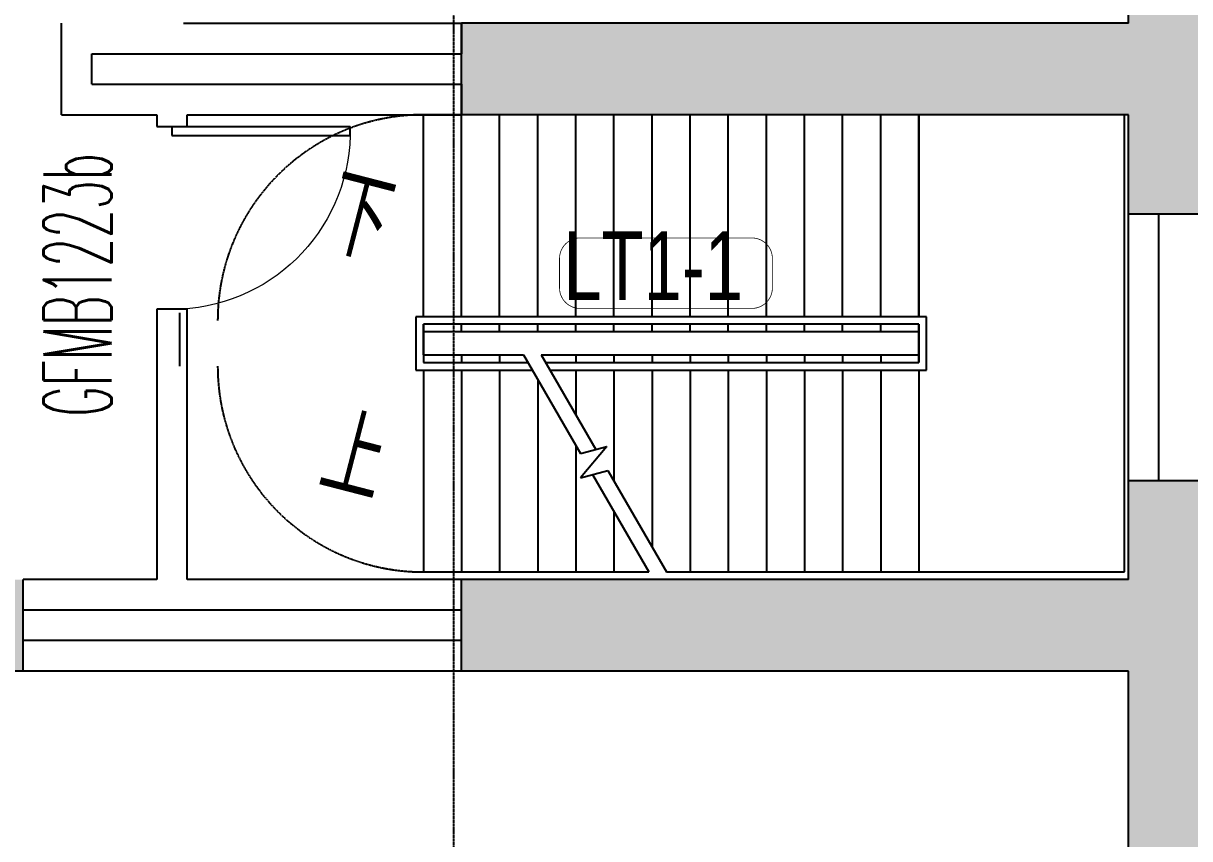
# Model space of a CAD drawing. Extents: x -12047294 to -5625356, y -1456591 to -622873.
# Drawn here: x -5763115 to -5755463, y -702198 to -696848 of the extents above; entities that cross this region are included whole.
import ezdxf

# ---------------------------------------------------------------- set-up
doc = ezdxf.new("R2010")
doc.units = 0
doc.header["$LTSCALE"] = 10
doc.header["$MEASUREMENT"] = 0
doc.linetypes.add('__DASH', pattern=[0.35, 0.25, -0.1])
doc.linetypes.add('DOTE', pattern=[2.42, 2, -0.2, 0.02, -0.2])
for name, color, linetype in [('A-COLUMN', 10, 'Continuous'), ('A-COLUMNH', 252, 'Continuous'), ('A-DIMSYMB', 3, 'Continuous'), ('A-DOORWIN', 151, 'Continuous'), ('A-LINE', 4, 'Continuous'), ('A-STAIR', 152, 'Continuous'), ('A-STAIRS', 150, 'Continuous'), ('A-TEXTDOOR', 181, 'Continuous'), ('A-TextNum', 211, 'Continuous'), ('A-TEXTROOM-报建', 210, 'Continuous'), ('A-TK', 7, 'Continuous'), ('A-WALL', 2, 'Continuous'), ('DOTE', 9, 'DOTE')]:
    doc.layers.add(name, color=color, linetype=linetype)
doc.styles.add('_TCH_DIM', font='tjromans.shx', dxfattribs={"width": 0.8, "bigfont": 'tjhztxt.shx'})
doc.styles.add('_TCH_WINDOW', font='tjromans.shx', dxfattribs={"width": 0.7, "height": 3.5, "bigfont": 'tjhztxt.shx'})
doc.styles.add('房间功能', font='tjromand.shx', dxfattribs={"width": 0.75, "bigfont": 'tjhts.shx'})

# ---------------------------------------------------------------- blocks, each defined once
blk = doc.blocks.new('fdsDWqw#wFDS')
at = {"layer": 'A-COLUMNH'}
for points in [[(-9600, 13350), (-9225, 13650), (-9225, 16450), (-9975, 16450), (-9975, 13650)], [(-9600, 13350), (-9975, 13650), (-14350, 13650), (-14350, 13050), (-9975, 13050)], [(-4850, 13650), (-9225, 13650), (-9600, 13350), (-9225, 13050), (-4850, 13050)], [(-9225, 12400), (-9225, 13050), (-9600, 13350), (-9975, 13050), (-9975, 12400)], [(-9600, 9700), (-9225, 10000), (-9225, 10650), (-9975, 10650), (-9975, 10000)], [(-17225, 10000), (-20375, 10000), (-19225, 9400), (-17225, 9400)], [(-9600, 9700), (-9975, 10000), (-14350, 10000), (-14350, 9400), (-9975, 9400)], [(-4850, 10000), (-9225, 10000), (-9600, 9700), (-9225, 9400), (-4850, 9400)], [(-9225, 6600), (-9225, 9400), (-9600, 9700), (-9975, 9400), (-9975, 6600)]]:
    blk.add_hatch(color=256, dxfattribs=at).paths.add_polyline_path(points)
at = {"layer": 'A-COLUMN'}
for p, q in [((-9975, 13650), (-9975, 16450)), ((-9975, 13650), (-14350, 13650)), ((-14350, 13050), (-14350, 13650)), ((-9975, 13050), (-14350, 13050)), ((-9975, 12400), (-9975, 13050)), ((-9975, 12400), (-9225, 12400)), ((-9975, 10000), (-9975, 10650)), ((-9975, 10650), (-9225, 10650)), ((-17225, 9400), (-17225, 10000)), ((-9975, 10000), (-14350, 10000)), ((-14350, 9400), (-14350, 10000)), ((-17225, 9400), (-19225, 9400)), ((-9975, 9400), (-14350, 9400)), ((-9975, 6600), (-9975, 9400))]:
    blk.add_line(p, q, dxfattribs=at)
blk = doc.blocks.new('$DorLib2D$00000001')
for p, q in [((0.45, 0.975), (0.5, 0.975)), ((0.45, 0), (0.45, 0.975)), ((0.5, 0), (0.5, 0.975)), ((0.5, 0), (0.45, 0))]:
    blk.add_line(p, q)
at = {"lineweight": 13}
blk.add_arc((0.475, 0), 0.975, 91.46928, 180, dxfattribs=at)

msp = doc.modelspace()

# ---------------------------------------------------------------- hatches: boundary and pattern name
at = {"layer": 'A-TEXTROOM-报建'}
h = msp.add_hatch(dxfattribs=at)
h.set_pattern_fill('ANSI31', color=156, scale=300)
h.set_pattern_definition([(45, (6459.6, 7e-09), (-336.759605, 336.759605), [])])
edge = h.paths.add_edge_path(flags=16)
edge.add_arc((-5789890.1, -733372.9), 19800.3, 180.00002, 210.33182)
edge.add_line((-5806980, -743372.1), (-5798690.9, -743375))
edge.add_arc((-5798679.1, -768354), 24979, 71.82959, 90.02715, ccw=False)
edge.add_arc((-5798679.1, -768354), 24979, 46.40636, 71.82959, ccw=False)
edge.add_arc((-5761511.4, -729209.4), 29000, 226.55073, 235.72344)
edge.add_line((-5777843.9, -753173), (-5734626.5, -753172.4))
edge.add_line((-5734626.5, -753172.4), (-5734626.6, -742573))
edge.add_line((-5734626.6, -742573), (-5724090.3, -742573.2))
edge.add_line((-5724090.3, -742573.2), (-5724090.3, -706873))
edge.add_line((-5724090.3, -706873), (-5715090.4, -706873))
edge.add_line((-5715090.4, -706873), (-5715090.4, -697848.9))
edge.add_arc((-5806750.6, -701974.8), 91753, 2.577338, 4.963321)
edge.add_arc((-5757072.8, -697881.8), 41908, 5.26452, 17.9861)
edge.add_arc((-5817479.3, -718426.1), 105710, 18.467251, 21.437185)
edge.add_arc((-5747882, -689052.2), 30252, 17.82622, 40.55905)
edge.add_arc((-5746701.1, -686704.3), 27846.7, 38.4683, 72.82075)
edge.add_arc((-5793741.7, -821555.8), 170652.4, 71.1042, 72.756978)
edge.add_line((-5743156, -658573.2), (-5782091.3, -658573.2))
edge.add_line((-5782091.3, -658573.2), (-5782091.3, -664172.9))
edge.add_line((-5782091.3, -664172.9), (-5804290.4, -664172.9))
edge.add_line((-5804290.4, -664172.9), (-5804290.4, -680572.8))
edge.add_line((-5804290.4, -680572.8), (-5809690.4, -680572.8))
edge.add_line((-5809690.4, -680572.8), (-5809690.4, -733372.9))
h.paths.add_polyline_path([(-5821993.3, -644043.7), (-5678940.3, -644043.7), (-5678940.3, -767193.7), (-5821993.3, -767193.7)])

# ---------------------------------------------------------------- linework, layer by layer
at = {"layer": 'A-DIMSYMB', "color": 0, "elevation": 100}
for points in [[(-5760614.7, -698160.9, 0, 0, 0), (-5756564.7, -698160.9, 0, 0, 0), (-5756564.7, -699735.9, 0, 0, 0), (-5758789.7, -699735.9, 120, 0, 0), (-5759239.7, -699735.9, 0, 0, 0)], [(-5760614.7, -699735.9, 0, 0, 0), (-5759939.7, -699735.9, 120, 0, 0), (-5759489.7, -699735.9, 0, 0, 0)]]:
    msp.add_lwpolyline(points, format="xyseb", dxfattribs=at)
at = {"layer": 'A-STAIR', "color": 0}
for p, q in [((-5757239.7, -697448.4), (-5760489.7, -697448.4)), ((-5760489.7, -698773.4), (-5760489.7, -697448.4)), ((-5760239.7, -698773.4), (-5760239.7, -697448.4)), ((-5759989.7, -698773.4), (-5759989.7, -697448.4)), ((-5759739.7, -698773.4), (-5759739.7, -697448.4)), ((-5759489.7, -698773.4), (-5759489.7, -697448.4)), ((-5759239.7, -698773.4), (-5759239.7, -697448.4)), ((-5758989.7, -698773.4), (-5758989.7, -697448.4)), ((-5758739.7, -698773.4), (-5758739.7, -697448.4)), ((-5758489.7, -698773.4), (-5758489.7, -697448.4)), ((-5758239.7, -698773.4), (-5758239.7, -697448.4)), ((-5757989.7, -698773.4), (-5757989.7, -697448.4)), ((-5757739.7, -698773.4), (-5757739.7, -697448.4)), ((-5757489.7, -698773.4), (-5757489.7, -697448.4)), ((-5757239.7, -698773.4), (-5757239.7, -697448.4)), ((-5755889.7, -697448.4), (-5757239.7, -697448.4)), ((-5757239.7, -697448.4), (-5757239.7, -698773.4)), ((-5755889.7, -700448.4), (-5755889.7, -697448.4)), ((-5760539.7, -698773.4), (-5760539.7, -699123.4)), ((-5757189.7, -698773.4), (-5760539.7, -698773.4)), ((-5757189.7, -699123.4), (-5757189.7, -698773.4)), ((-5760489.7, -698873.4), (-5760489.7, -698823.4)), ((-5760489.7, -698823.4), (-5760489.7, -699073.4)), ((-5757239.7, -698823.4), (-5760489.7, -698823.4)), ((-5760239.7, -698873.4), (-5760239.7, -698823.4)), ((-5759989.7, -698873.4), (-5759989.7, -698823.4)), ((-5759739.7, -698873.4), (-5759739.7, -698823.4)), ((-5759489.7, -698873.4), (-5759489.7, -698823.4)), ((-5759239.7, -698873.4), (-5759239.7, -698823.4)), ((-5758989.7, -698873.4), (-5758989.7, -698823.4)), ((-5758739.7, -698873.4), (-5758739.7, -698823.4)), ((-5758489.7, -698873.4), (-5758489.7, -698823.4)), ((-5758239.7, -698873.4), (-5758239.7, -698823.4)), ((-5757989.7, -698873.4), (-5757989.7, -698823.4)), ((-5757739.7, -698873.4), (-5757739.7, -698823.4)), ((-5757489.7, -698873.4), (-5757489.7, -698823.4)), ((-5757239.7, -698873.4), (-5757239.7, -698823.4)), ((-5757239.7, -699073.4), (-5757239.7, -698823.4)), ((-5757239.7, -698823.4), (-5757239.7, -699073.4)), ((-5757239.7, -698873.4), (-5760489.7, -698873.4)), ((-5760489.7, -699023.4), (-5760489.7, -698873.4)), ((-5760489.7, -699023.4), (-5759833.8, -699023.4)), ((-5760489.7, -699023.4), (-5760489.7, -699073.4)), ((-5760489.7, -699073.4), (-5759804.9, -699073.4)), ((-5760239.7, -699023.4), (-5760239.7, -699073.4)), ((-5759989.7, -699023.4), (-5759989.7, -699073.4)), ((-5759833.8, -699023.4), (-5759459.6, -699671.5)), ((-5759718.3, -699023.4), (-5757239.7, -699023.4)), ((-5759718.3, -699023.4), (-5759359.6, -699644.7)), ((-5759689.4, -699073.4), (-5757239.7, -699073.4)), ((-5759489.7, -699023.4), (-5759489.7, -699073.4)), ((-5759239.7, -699023.4), (-5759239.7, -699073.4)), ((-5758989.7, -699023.4), (-5758989.7, -699073.4)), ((-5758739.7, -699023.4), (-5758739.7, -699073.4)), ((-5758489.7, -699023.4), (-5758489.7, -699073.4)), ((-5758239.7, -699023.4), (-5758239.7, -699073.4)), ((-5757989.7, -699023.4), (-5757989.7, -699073.4)), ((-5757739.7, -699023.4), (-5757739.7, -699073.4)), ((-5757489.7, -699023.4), (-5757489.7, -699073.4)), ((-5757239.7, -699023.4), (-5757239.7, -699073.4)), ((-5760539.7, -699123.4), (-5759776, -699123.4)), ((-5760489.7, -699123.4), (-5760489.7, -700448.4)), ((-5760239.7, -699123.4), (-5760239.7, -700448.4)), ((-5759989.7, -699123.4), (-5759989.7, -700448.4)), ((-5759660.6, -699123.4), (-5757189.7, -699123.4)), ((-5759489.7, -699123.4), (-5759489.7, -699419.4)), ((-5759239.7, -699123.4), (-5759239.7, -699852.4)), ((-5758989.7, -699123.4), (-5758989.7, -700285.5)), ((-5758739.7, -699123.4), (-5758739.7, -700448.4)), ((-5758489.7, -699123.4), (-5758489.7, -700448.4)), ((-5758239.7, -699123.4), (-5758239.7, -700448.4)), ((-5757989.7, -699123.4), (-5757989.7, -700448.4)), ((-5757739.7, -699123.4), (-5757739.7, -700448.4)), ((-5757489.7, -699123.4), (-5757489.7, -700448.4)), ((-5757239.7, -699123.4), (-5757239.7, -700448.4)), ((-5757239.7, -699123.4), (-5757239.7, -700448.4)), ((-5759739.7, -699186.4), (-5759739.7, -700448.4)), ((-5759489.7, -699619.4), (-5759489.7, -700448.4)), ((-5759287.2, -699625.3), (-5759460.1, -699831.4)), ((-5759459.6, -699671.5), (-5759287.2, -699625.3)), ((-5759460.1, -699831.4), (-5759279.7, -699783.1)), ((-5759379.7, -699809.8), (-5759011, -700448.4)), ((-5759279.7, -699783.1), (-5758895.6, -700448.4)), ((-5759239.7, -700052.4), (-5759239.7, -700448.4)), ((-5760489.7, -700448.4), (-5759011, -700448.4)), ((-5758895.6, -700448.4), (-5757239.7, -700448.4)), ((-5757239.7, -700448.4), (-5755889.7, -700448.4))]:
    msp.add_line(p, q, dxfattribs=at)
at = {"layer": 'A-STAIRS', "color": 253, "linetype": '__DASH', "elevation": 2526.6}
msp.add_lwpolyline([(-5762089.7, -698748.4), (-5762089.7, -699098.4)], dxfattribs=at)
at = {"layer": 'A-STAIRS', "color": 253, "linetype": '__DASH'}
for centre, start, end in [((-5760489.7, -698798.4, 2526.6), 90, 180), ((-5760489.7, -699098.4, 2526.6), 180, 270)]:
    msp.add_arc(centre, 1350, start, end, dxfattribs=at)
at = {"layer": 'A-TextNum', "const_width": 5, "elevation": -100}
msp.add_lwpolyline([(-5759461.9, -698256.6), (-5758335.2, -698256.6, -0.414214), (-5758200.2, -698391.6), (-5758200.2, -698584.3, -0.414214), (-5758335.2, -698719.3), (-5759461.9, -698719.3, -0.414214), (-5759596.9, -698584.3), (-5759596.9, -698391.6, -0.414214)], format="xyb", close=True, dxfattribs=at)
at = {"layer": 'A-WALL'}
for p, q in [((-5762864.7, -697048.4), (-5762864.7, -696848.4)), ((-5762064.7, -696848.4), (-5760239.7, -696848.4)), ((-5760239.7, -696848.4), (-5760239.7, -697048.4)), ((-5762864.7, -697448.4), (-5762864.7, -697048.4)), ((-5762664.7, -697048.4), (-5762064.7, -697048.4)), ((-5762664.7, -697248.4), (-5762664.7, -697048.4)), ((-5762064.7, -697048.4), (-5760239.7, -697048.4)), ((-5762664.7, -697248.4), (-5762039.7, -697248.4)), ((-5762039.7, -697248.4), (-5760239.7, -697248.4)), ((-5760239.7, -697248.4), (-5760239.7, -697448.4)), ((-5762864.7, -697448.4), (-5762239.7, -697448.4)), ((-5762239.7, -697448.4), (-5762239.7, -697525.1)), ((-5762039.7, -697448.4), (-5760239.7, -697448.4)), ((-5762039.7, -697525.1), (-5762039.7, -697448.4)), ((-5762239.7, -697525.1), (-5762039.7, -697525.1)), ((-5755864.7, -699848.4), (-5755864.7, -698098.4)), ((-5755864.7, -698098.4), (-5755664.7, -698098.4)), ((-5755664.7, -699848.4), (-5755664.7, -698098.4)), ((-5762039.7, -698725.1), (-5762239.7, -698725.1)), ((-5762239.7, -698725.1), (-5762239.7, -700498.4)), ((-5762039.7, -700498.4), (-5762039.7, -698725.1)), ((-5755864.7, -699848.4), (-5755664.7, -699848.4)), ((-5762239.7, -700498.4), (-5763114.7, -700498.4)), ((-5763114.7, -700698.4), (-5763114.7, -700498.4)), ((-5760239.7, -700498.4), (-5762039.7, -700498.4)), ((-5760239.7, -700698.4), (-5760239.7, -700498.4)), ((-5762039.7, -700698.4), (-5763114.7, -700698.4)), ((-5760239.7, -700698.4), (-5762039.7, -700698.4)), ((-5760239.7, -700898.4), (-5763114.7, -700898.4)), ((-5763114.7, -701098.4), (-5763114.7, -700898.4)), ((-5760239.7, -701098.4), (-5760239.7, -700898.4)), ((-5760239.7, -701098.4), (-5763114.7, -701098.4))]:
    msp.add_line(p, q, dxfattribs=at)
at = {"layer": 'DOTE', "linetype": 'DOTE'}
msp.add_line((-5760289.7, -756448.6), (-5760289.7, -655372.8), dxfattribs=at)

# ---------------------------------------------------------------- block references
at = {"layer": 'A-DOORWIN'}
ref = msp.add_blockref('$DorLib2D$00000001', (-5762139.7, -698125.1), dxfattribs=dict(at, xscale=-1200, yscale=1200, zscale=-1200, rotation=270.0000001075569))
ref.add_attrib('A', 'GFMB1223b', (-5762535.2, -699428.9), dxfattribs={"layer": 'A-TEXTDOOR', "height": 446.25, "rotation": 90, "style": '_TCH_WINDOW', "width": 0.494118})
at = {"layer": 'A-LINE'}
msp.add_blockref('fdsDWqw#wFDS', (-5745889.7, -710498.4), dxfattribs=at)

# ---------------------------------------------------------------- texts
at = {"layer": 'A-TextNum', "style": '房间功能', "width": 0.75}
msp.add_text('LT1-1', height=450, dxfattribs=at).set_placement((-5759571.9, -698663.9, -100))
at = {"layer": 'A-TK', "color": 0, "style": '_TCH_DIM', "width": 0.8}
for s, p in [('下', (-5761167.6, -698330)), ('上', (-5761199.6, -699896.7))]:
    msp.add_text(s, height=525, rotation=345.53039, dxfattribs=at).set_placement(p)

doc.saveas('drawing.dxf')
